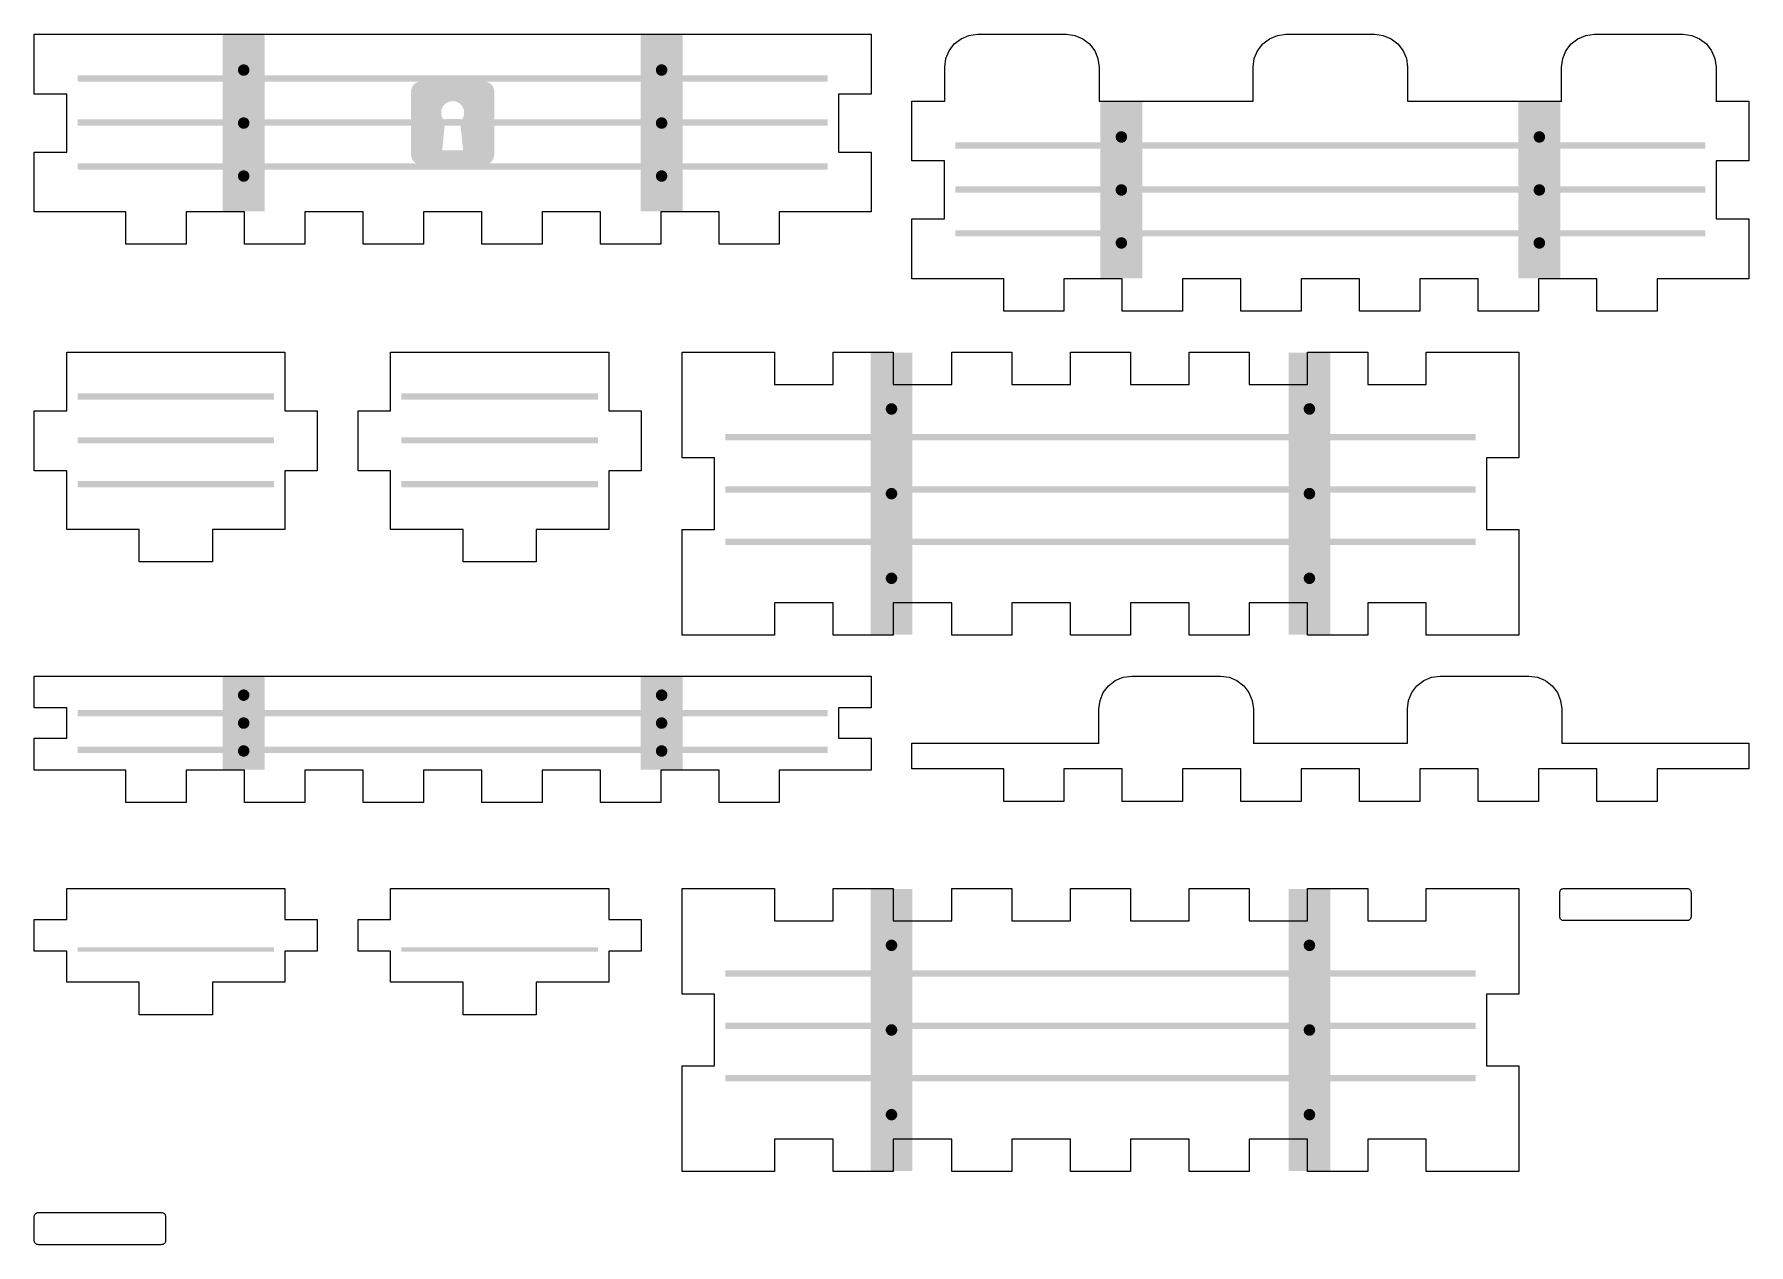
# Model space of a CAD drawing. Header units: millimetres. Extents: x 4 to 168, y 4 to 120.
import ezdxf

# ---------------------------------------------------------------- set-up
doc = ezdxf.new("R2010")
doc.units = ezdxf.units.MM
doc.layers.add('CUT', color=1, linetype='Continuous')
doc.layers.add('RASTER', color=7, linetype='Continuous')

msp = doc.modelspace()

# ---------------------------------------------------------------- hatches: boundary and pattern name
at = {"layer": 'RASTER'}
for points in [[(22, 119.71), (26, 119.71), (26, 102.81), (22, 102.81)], [(62, 119.71), (66, 119.71), (66, 102.81), (62, 102.81)], [(24.55, 116.33), (24.545, 116.258), (24.531, 116.188), (24.508, 116.12), (24.476, 116.055), (24.436, 115.995), (24.389, 115.941), (24.335, 115.894), (24.275, 115.854), (24.21, 115.822), (24.142, 115.799), (24.072, 115.785), (24, 115.78), (23.928, 115.785), (23.858, 115.799), (23.79, 115.822), (23.725, 115.854), (23.665, 115.894), (23.611, 115.941), (23.564, 115.995), (23.524, 116.055), (23.492, 116.12), (23.469, 116.188), (23.455, 116.258), (23.45, 116.33), (23.455, 116.402), (23.469, 116.472), (23.492, 116.54), (23.524, 116.605), (23.564, 116.665), (23.611, 116.719), (23.665, 116.766), (23.725, 116.806), (23.79, 116.838), (23.858, 116.861), (23.928, 116.875), (24, 116.88), (24.072, 116.875), (24.142, 116.861), (24.21, 116.838), (24.275, 116.806), (24.335, 116.766), (24.389, 116.719), (24.436, 116.665), (24.476, 116.605), (24.508, 116.54), (24.531, 116.472), (24.545, 116.402)], [(64.55, 116.33), (64.545, 116.258), (64.531, 116.188), (64.508, 116.12), (64.476, 116.055), (64.436, 115.995), (64.389, 115.941), (64.335, 115.894), (64.275, 115.854), (64.21, 115.822), (64.142, 115.799), (64.072, 115.785), (64, 115.78), (63.928, 115.785), (63.858, 115.799), (63.79, 115.822), (63.725, 115.854), (63.665, 115.894), (63.611, 115.941), (63.564, 115.995), (63.524, 116.055), (63.492, 116.12), (63.469, 116.188), (63.455, 116.258), (63.45, 116.33), (63.455, 116.402), (63.469, 116.472), (63.492, 116.54), (63.524, 116.605), (63.564, 116.665), (63.611, 116.719), (63.665, 116.766), (63.725, 116.806), (63.79, 116.838), (63.858, 116.861), (63.928, 116.875), (64, 116.88), (64.072, 116.875), (64.142, 116.861), (64.21, 116.838), (64.275, 116.806), (64.335, 116.766), (64.389, 116.719), (64.436, 116.665), (64.476, 116.605), (64.508, 116.54), (64.531, 116.472), (64.545, 116.402)], [(8.1, 115.81), (79.9, 115.81), (79.9, 115.21), (8.1, 115.21)], [(106, 113.31), (110, 113.31), (110, 96.41), (106, 96.41)], [(146, 113.31), (150, 113.31), (150, 96.41), (146, 96.41)], [(8.1, 111.61), (79.9, 111.61), (79.9, 111.01), (8.1, 111.01)], [(24.55, 111.26), (24.545, 111.188), (24.531, 111.118), (24.508, 111.05), (24.476, 110.985), (24.436, 110.925), (24.389, 110.871), (24.335, 110.824), (24.275, 110.784), (24.21, 110.752), (24.142, 110.729), (24.072, 110.715), (24, 110.71), (23.928, 110.715), (23.858, 110.729), (23.79, 110.752), (23.725, 110.784), (23.665, 110.824), (23.611, 110.871), (23.564, 110.925), (23.524, 110.985), (23.492, 111.05), (23.469, 111.118), (23.455, 111.188), (23.45, 111.26), (23.455, 111.332), (23.469, 111.402), (23.492, 111.47), (23.524, 111.535), (23.564, 111.595), (23.611, 111.649), (23.665, 111.696), (23.725, 111.736), (23.79, 111.768), (23.858, 111.791), (23.928, 111.805), (24, 111.81), (24.072, 111.805), (24.142, 111.791), (24.21, 111.768), (24.275, 111.736), (24.335, 111.696), (24.389, 111.649), (24.436, 111.595), (24.476, 111.535), (24.508, 111.47), (24.531, 111.402), (24.545, 111.332)], [(64.55, 111.26), (64.545, 111.188), (64.531, 111.118), (64.508, 111.05), (64.476, 110.985), (64.436, 110.925), (64.389, 110.871), (64.335, 110.824), (64.275, 110.784), (64.21, 110.752), (64.142, 110.729), (64.072, 110.715), (64, 110.71), (63.928, 110.715), (63.858, 110.729), (63.79, 110.752), (63.725, 110.784), (63.665, 110.824), (63.611, 110.871), (63.564, 110.925), (63.524, 110.985), (63.492, 111.05), (63.469, 111.118), (63.455, 111.188), (63.45, 111.26), (63.455, 111.332), (63.469, 111.402), (63.492, 111.47), (63.524, 111.535), (63.564, 111.595), (63.611, 111.649), (63.665, 111.696), (63.725, 111.736), (63.79, 111.768), (63.858, 111.791), (63.928, 111.805), (64, 111.81), (64.072, 111.805), (64.142, 111.791), (64.21, 111.768), (64.275, 111.736), (64.335, 111.696), (64.389, 111.649), (64.436, 111.595), (64.476, 111.535), (64.508, 111.47), (64.531, 111.402), (64.545, 111.332)], [(108.55, 109.93), (108.545, 109.858), (108.531, 109.788), (108.508, 109.72), (108.476, 109.655), (108.436, 109.595), (108.389, 109.541), (108.335, 109.494), (108.275, 109.454), (108.21, 109.422), (108.142, 109.399), (108.072, 109.385), (108, 109.38), (107.928, 109.385), (107.858, 109.399), (107.79, 109.422), (107.725, 109.454), (107.665, 109.494), (107.611, 109.541), (107.564, 109.595), (107.524, 109.655), (107.492, 109.72), (107.469, 109.788), (107.455, 109.858), (107.45, 109.93), (107.455, 110.002), (107.469, 110.072), (107.492, 110.14), (107.524, 110.205), (107.564, 110.265), (107.611, 110.319), (107.665, 110.366), (107.725, 110.406), (107.79, 110.438), (107.858, 110.461), (107.928, 110.475), (108, 110.48), (108.072, 110.475), (108.142, 110.461), (108.21, 110.438), (108.275, 110.406), (108.335, 110.366), (108.389, 110.319), (108.436, 110.265), (108.476, 110.205), (108.508, 110.14), (108.531, 110.072), (108.545, 110.002)], [(148.55, 109.93), (148.545, 109.858), (148.531, 109.788), (148.508, 109.72), (148.476, 109.655), (148.436, 109.595), (148.389, 109.541), (148.335, 109.494), (148.275, 109.454), (148.21, 109.422), (148.142, 109.399), (148.072, 109.385), (148, 109.38), (147.928, 109.385), (147.858, 109.399), (147.79, 109.422), (147.725, 109.454), (147.665, 109.494), (147.611, 109.541), (147.564, 109.595), (147.524, 109.655), (147.492, 109.72), (147.469, 109.788), (147.455, 109.858), (147.45, 109.93), (147.455, 110.002), (147.469, 110.072), (147.492, 110.14), (147.524, 110.205), (147.564, 110.265), (147.611, 110.319), (147.665, 110.366), (147.725, 110.406), (147.79, 110.438), (147.858, 110.461), (147.928, 110.475), (148, 110.48), (148.072, 110.475), (148.142, 110.461), (148.21, 110.438), (148.275, 110.406), (148.335, 110.366), (148.389, 110.319), (148.436, 110.265), (148.476, 110.205), (148.508, 110.14), (148.531, 110.072), (148.545, 110.002)], [(92.1, 109.41), (163.9, 109.41), (163.9, 108.81), (92.1, 108.81)], [(8.1, 107.41), (79.9, 107.41), (79.9, 106.81), (8.1, 106.81)], [(24.55, 106.19), (24.545, 106.118), (24.531, 106.048), (24.508, 105.98), (24.476, 105.915), (24.436, 105.855), (24.389, 105.801), (24.335, 105.754), (24.275, 105.714), (24.21, 105.682), (24.142, 105.659), (24.072, 105.645), (24, 105.64), (23.928, 105.645), (23.858, 105.659), (23.79, 105.682), (23.725, 105.714), (23.665, 105.754), (23.611, 105.801), (23.564, 105.855), (23.524, 105.915), (23.492, 105.98), (23.469, 106.048), (23.455, 106.118), (23.45, 106.19), (23.455, 106.262), (23.469, 106.332), (23.492, 106.4), (23.524, 106.465), (23.564, 106.525), (23.611, 106.579), (23.665, 106.626), (23.725, 106.666), (23.79, 106.698), (23.858, 106.721), (23.928, 106.735), (24, 106.74), (24.072, 106.735), (24.142, 106.721), (24.21, 106.698), (24.275, 106.666), (24.335, 106.626), (24.389, 106.579), (24.436, 106.525), (24.476, 106.465), (24.508, 106.4), (24.531, 106.332), (24.545, 106.262)], [(64.55, 106.19), (64.545, 106.118), (64.531, 106.048), (64.508, 105.98), (64.476, 105.915), (64.436, 105.855), (64.389, 105.801), (64.335, 105.754), (64.275, 105.714), (64.21, 105.682), (64.142, 105.659), (64.072, 105.645), (64, 105.64), (63.928, 105.645), (63.858, 105.659), (63.79, 105.682), (63.725, 105.714), (63.665, 105.754), (63.611, 105.801), (63.564, 105.855), (63.524, 105.915), (63.492, 105.98), (63.469, 106.048), (63.455, 106.118), (63.45, 106.19), (63.455, 106.262), (63.469, 106.332), (63.492, 106.4), (63.524, 106.465), (63.564, 106.525), (63.611, 106.579), (63.665, 106.626), (63.725, 106.666), (63.79, 106.698), (63.858, 106.721), (63.928, 106.735), (64, 106.74), (64.072, 106.735), (64.142, 106.721), (64.21, 106.698), (64.275, 106.666), (64.335, 106.626), (64.389, 106.579), (64.436, 106.525), (64.476, 106.465), (64.508, 106.4), (64.531, 106.332), (64.545, 106.262)], [(92.1, 105.21), (163.9, 105.21), (163.9, 104.61), (92.1, 104.61)], [(108.55, 104.86), (108.545, 104.788), (108.531, 104.718), (108.508, 104.65), (108.476, 104.585), (108.436, 104.525), (108.389, 104.471), (108.335, 104.424), (108.275, 104.384), (108.21, 104.352), (108.142, 104.329), (108.072, 104.315), (108, 104.31), (107.928, 104.315), (107.858, 104.329), (107.79, 104.352), (107.725, 104.384), (107.665, 104.424), (107.611, 104.471), (107.564, 104.525), (107.524, 104.585), (107.492, 104.65), (107.469, 104.718), (107.455, 104.788), (107.45, 104.86), (107.455, 104.932), (107.469, 105.002), (107.492, 105.07), (107.524, 105.135), (107.564, 105.195), (107.611, 105.249), (107.665, 105.296), (107.725, 105.336), (107.79, 105.368), (107.858, 105.391), (107.928, 105.405), (108, 105.41), (108.072, 105.405), (108.142, 105.391), (108.21, 105.368), (108.275, 105.336), (108.335, 105.296), (108.389, 105.249), (108.436, 105.195), (108.476, 105.135), (108.508, 105.07), (108.531, 105.002), (108.545, 104.932)], [(148.55, 104.86), (148.545, 104.788), (148.531, 104.718), (148.508, 104.65), (148.476, 104.585), (148.436, 104.525), (148.389, 104.471), (148.335, 104.424), (148.275, 104.384), (148.21, 104.352), (148.142, 104.329), (148.072, 104.315), (148, 104.31), (147.928, 104.315), (147.858, 104.329), (147.79, 104.352), (147.725, 104.384), (147.665, 104.424), (147.611, 104.471), (147.564, 104.525), (147.524, 104.585), (147.492, 104.65), (147.469, 104.718), (147.455, 104.788), (147.45, 104.86), (147.455, 104.932), (147.469, 105.002), (147.492, 105.07), (147.524, 105.135), (147.564, 105.195), (147.611, 105.249), (147.665, 105.296), (147.725, 105.336), (147.79, 105.368), (147.858, 105.391), (147.928, 105.405), (148, 105.41), (148.072, 105.405), (148.142, 105.391), (148.21, 105.368), (148.275, 105.336), (148.335, 105.296), (148.389, 105.249), (148.436, 105.195), (148.476, 105.135), (148.508, 105.07), (148.531, 105.002), (148.545, 104.932)], [(92.1, 101.01), (163.9, 101.01), (163.9, 100.41), (92.1, 100.41)], [(108.55, 99.79), (108.545, 99.718), (108.531, 99.648), (108.508, 99.58), (108.476, 99.515), (108.436, 99.455), (108.389, 99.401), (108.335, 99.354), (108.275, 99.314), (108.21, 99.282), (108.142, 99.259), (108.072, 99.245), (108, 99.24), (107.928, 99.245), (107.858, 99.259), (107.79, 99.282), (107.725, 99.314), (107.665, 99.354), (107.611, 99.401), (107.564, 99.455), (107.524, 99.515), (107.492, 99.58), (107.469, 99.648), (107.455, 99.718), (107.45, 99.79), (107.455, 99.862), (107.469, 99.932), (107.492, 100), (107.524, 100.065), (107.564, 100.125), (107.611, 100.179), (107.665, 100.226), (107.725, 100.266), (107.79, 100.298), (107.858, 100.321), (107.928, 100.335), (108, 100.34), (108.072, 100.335), (108.142, 100.321), (108.21, 100.298), (108.275, 100.266), (108.335, 100.226), (108.389, 100.179), (108.436, 100.125), (108.476, 100.065), (108.508, 100), (108.531, 99.932), (108.545, 99.862)], [(148.55, 99.79), (148.545, 99.718), (148.531, 99.648), (148.508, 99.58), (148.476, 99.515), (148.436, 99.455), (148.389, 99.401), (148.335, 99.354), (148.275, 99.314), (148.21, 99.282), (148.142, 99.259), (148.072, 99.245), (148, 99.24), (147.928, 99.245), (147.858, 99.259), (147.79, 99.282), (147.725, 99.314), (147.665, 99.354), (147.611, 99.401), (147.564, 99.455), (147.524, 99.515), (147.492, 99.58), (147.469, 99.648), (147.455, 99.718), (147.45, 99.79), (147.455, 99.862), (147.469, 99.932), (147.492, 100), (147.524, 100.065), (147.564, 100.125), (147.611, 100.179), (147.665, 100.226), (147.725, 100.266), (147.79, 100.298), (147.858, 100.321), (147.928, 100.335), (148, 100.34), (148.072, 100.335), (148.142, 100.321), (148.21, 100.298), (148.275, 100.266), (148.335, 100.226), (148.389, 100.179), (148.436, 100.125), (148.476, 100.065), (148.508, 100), (148.531, 99.932), (148.545, 99.862)], [(84, 89.31), (88, 89.31), (88, 62.31), (84, 62.31)], [(124, 89.31), (128, 89.31), (128, 62.31), (124, 62.31)], [(8.1, 85.41), (26.9, 85.41), (26.9, 84.81), (8.1, 84.81)], [(39.1, 85.41), (57.9, 85.41), (57.9, 84.81), (39.1, 84.81)], [(86.55, 83.91), (86.545, 83.838), (86.531, 83.768), (86.508, 83.7), (86.476, 83.635), (86.436, 83.575), (86.389, 83.521), (86.335, 83.474), (86.275, 83.434), (86.21, 83.402), (86.142, 83.379), (86.072, 83.365), (86, 83.36), (85.928, 83.365), (85.858, 83.379), (85.79, 83.402), (85.725, 83.434), (85.665, 83.474), (85.611, 83.521), (85.564, 83.575), (85.524, 83.635), (85.492, 83.7), (85.469, 83.768), (85.455, 83.838), (85.45, 83.91), (85.455, 83.982), (85.469, 84.052), (85.492, 84.12), (85.524, 84.185), (85.564, 84.245), (85.611, 84.299), (85.665, 84.346), (85.725, 84.386), (85.79, 84.418), (85.858, 84.441), (85.928, 84.455), (86, 84.46), (86.072, 84.455), (86.142, 84.441), (86.21, 84.418), (86.275, 84.386), (86.335, 84.346), (86.389, 84.299), (86.436, 84.245), (86.476, 84.185), (86.508, 84.12), (86.531, 84.052), (86.545, 83.982)], [(126.55, 83.91), (126.545, 83.838), (126.531, 83.768), (126.508, 83.7), (126.476, 83.635), (126.436, 83.575), (126.389, 83.521), (126.335, 83.474), (126.275, 83.434), (126.21, 83.402), (126.142, 83.379), (126.072, 83.365), (126, 83.36), (125.928, 83.365), (125.858, 83.379), (125.79, 83.402), (125.725, 83.434), (125.665, 83.474), (125.611, 83.521), (125.564, 83.575), (125.524, 83.635), (125.492, 83.7), (125.469, 83.768), (125.455, 83.838), (125.45, 83.91), (125.455, 83.982), (125.469, 84.052), (125.492, 84.12), (125.524, 84.185), (125.564, 84.245), (125.611, 84.299), (125.665, 84.346), (125.725, 84.386), (125.79, 84.418), (125.858, 84.441), (125.928, 84.455), (126, 84.46), (126.072, 84.455), (126.142, 84.441), (126.21, 84.418), (126.275, 84.386), (126.335, 84.346), (126.389, 84.299), (126.436, 84.245), (126.476, 84.185), (126.508, 84.12), (126.531, 84.052), (126.545, 83.982)], [(8.1, 81.21), (26.9, 81.21), (26.9, 80.61), (8.1, 80.61)], [(39.1, 81.21), (57.9, 81.21), (57.9, 80.61), (39.1, 80.61)], [(70.1, 81.51), (141.9, 81.51), (141.9, 80.91), (70.1, 80.91)], [(8.1, 77.01), (26.9, 77.01), (26.9, 76.41), (8.1, 76.41)], [(39.1, 77.01), (57.9, 77.01), (57.9, 76.41), (39.1, 76.41)], [(70.1, 76.51), (141.9, 76.51), (141.9, 75.91), (70.1, 75.91)], [(86.55, 75.81), (86.545, 75.738), (86.531, 75.668), (86.508, 75.6), (86.476, 75.535), (86.436, 75.475), (86.389, 75.421), (86.335, 75.374), (86.275, 75.334), (86.21, 75.302), (86.142, 75.279), (86.072, 75.265), (86, 75.26), (85.928, 75.265), (85.858, 75.279), (85.79, 75.302), (85.725, 75.334), (85.665, 75.374), (85.611, 75.421), (85.564, 75.475), (85.524, 75.535), (85.492, 75.6), (85.469, 75.668), (85.455, 75.738), (85.45, 75.81), (85.455, 75.882), (85.469, 75.952), (85.492, 76.02), (85.524, 76.085), (85.564, 76.145), (85.611, 76.199), (85.665, 76.246), (85.725, 76.286), (85.79, 76.318), (85.858, 76.341), (85.928, 76.355), (86, 76.36), (86.072, 76.355), (86.142, 76.341), (86.21, 76.318), (86.275, 76.286), (86.335, 76.246), (86.389, 76.199), (86.436, 76.145), (86.476, 76.085), (86.508, 76.02), (86.531, 75.952), (86.545, 75.882)], [(126.55, 75.81), (126.545, 75.738), (126.531, 75.668), (126.508, 75.6), (126.476, 75.535), (126.436, 75.475), (126.389, 75.421), (126.335, 75.374), (126.275, 75.334), (126.21, 75.302), (126.142, 75.279), (126.072, 75.265), (126, 75.26), (125.928, 75.265), (125.858, 75.279), (125.79, 75.302), (125.725, 75.334), (125.665, 75.374), (125.611, 75.421), (125.564, 75.475), (125.524, 75.535), (125.492, 75.6), (125.469, 75.668), (125.455, 75.738), (125.45, 75.81), (125.455, 75.882), (125.469, 75.952), (125.492, 76.02), (125.524, 76.085), (125.564, 76.145), (125.611, 76.199), (125.665, 76.246), (125.725, 76.286), (125.79, 76.318), (125.858, 76.341), (125.928, 76.355), (126, 76.36), (126.072, 76.355), (126.142, 76.341), (126.21, 76.318), (126.275, 76.286), (126.335, 76.246), (126.389, 76.199), (126.436, 76.145), (126.476, 76.085), (126.508, 76.02), (126.531, 75.952), (126.545, 75.882)], [(70.1, 71.51), (141.9, 71.51), (141.9, 70.91), (70.1, 70.91)], [(86.55, 67.71), (86.545, 67.638), (86.531, 67.568), (86.508, 67.5), (86.476, 67.435), (86.436, 67.375), (86.389, 67.321), (86.335, 67.274), (86.275, 67.234), (86.21, 67.202), (86.142, 67.179), (86.072, 67.165), (86, 67.16), (85.928, 67.165), (85.858, 67.179), (85.79, 67.202), (85.725, 67.234), (85.665, 67.274), (85.611, 67.321), (85.564, 67.375), (85.524, 67.435), (85.492, 67.5), (85.469, 67.568), (85.455, 67.638), (85.45, 67.71), (85.455, 67.782), (85.469, 67.852), (85.492, 67.92), (85.524, 67.985), (85.564, 68.045), (85.611, 68.099), (85.665, 68.146), (85.725, 68.186), (85.79, 68.218), (85.858, 68.241), (85.928, 68.255), (86, 68.26), (86.072, 68.255), (86.142, 68.241), (86.21, 68.218), (86.275, 68.186), (86.335, 68.146), (86.389, 68.099), (86.436, 68.045), (86.476, 67.985), (86.508, 67.92), (86.531, 67.852), (86.545, 67.782)], [(126.55, 67.71), (126.545, 67.638), (126.531, 67.568), (126.508, 67.5), (126.476, 67.435), (126.436, 67.375), (126.389, 67.321), (126.335, 67.274), (126.275, 67.234), (126.21, 67.202), (126.142, 67.179), (126.072, 67.165), (126, 67.16), (125.928, 67.165), (125.858, 67.179), (125.79, 67.202), (125.725, 67.234), (125.665, 67.274), (125.611, 67.321), (125.564, 67.375), (125.524, 67.435), (125.492, 67.5), (125.469, 67.568), (125.455, 67.638), (125.45, 67.71), (125.455, 67.782), (125.469, 67.852), (125.492, 67.92), (125.524, 67.985), (125.564, 68.045), (125.611, 68.099), (125.665, 68.146), (125.725, 68.186), (125.79, 68.218), (125.858, 68.241), (125.928, 68.255), (126, 68.26), (126.072, 68.255), (126.142, 68.241), (126.21, 68.218), (126.275, 68.186), (126.335, 68.146), (126.389, 68.099), (126.436, 68.045), (126.476, 67.985), (126.508, 67.92), (126.531, 67.852), (126.545, 67.782)], [(22, 58.31), (26, 58.31), (26, 49.41), (22, 49.41)], [(62, 58.31), (66, 58.31), (66, 49.41), (62, 49.41)], [(24.55, 56.53), (24.545, 56.458), (24.531, 56.388), (24.508, 56.32), (24.476, 56.255), (24.436, 56.195), (24.389, 56.141), (24.335, 56.094), (24.275, 56.054), (24.21, 56.022), (24.142, 55.999), (24.072, 55.985), (24, 55.98), (23.928, 55.985), (23.858, 55.999), (23.79, 56.022), (23.725, 56.054), (23.665, 56.094), (23.611, 56.141), (23.564, 56.195), (23.524, 56.255), (23.492, 56.32), (23.469, 56.388), (23.455, 56.458), (23.45, 56.53), (23.455, 56.602), (23.469, 56.672), (23.492, 56.74), (23.524, 56.805), (23.564, 56.865), (23.611, 56.919), (23.665, 56.966), (23.725, 57.006), (23.79, 57.038), (23.858, 57.061), (23.928, 57.075), (24, 57.08), (24.072, 57.075), (24.142, 57.061), (24.21, 57.038), (24.275, 57.006), (24.335, 56.966), (24.389, 56.919), (24.436, 56.865), (24.476, 56.805), (24.508, 56.74), (24.531, 56.672), (24.545, 56.602)], [(64.55, 56.53), (64.545, 56.458), (64.531, 56.388), (64.508, 56.32), (64.476, 56.255), (64.436, 56.195), (64.389, 56.141), (64.335, 56.094), (64.275, 56.054), (64.21, 56.022), (64.142, 55.999), (64.072, 55.985), (64, 55.98), (63.928, 55.985), (63.858, 55.999), (63.79, 56.022), (63.725, 56.054), (63.665, 56.094), (63.611, 56.141), (63.564, 56.195), (63.524, 56.255), (63.492, 56.32), (63.469, 56.388), (63.455, 56.458), (63.45, 56.53), (63.455, 56.602), (63.469, 56.672), (63.492, 56.74), (63.524, 56.805), (63.564, 56.865), (63.611, 56.919), (63.665, 56.966), (63.725, 57.006), (63.79, 57.038), (63.858, 57.061), (63.928, 57.075), (64, 57.08), (64.072, 57.075), (64.142, 57.061), (64.21, 57.038), (64.275, 57.006), (64.335, 56.966), (64.389, 56.919), (64.436, 56.865), (64.476, 56.805), (64.508, 56.74), (64.531, 56.672), (64.545, 56.602)], [(8.1, 55.11), (79.9, 55.11), (79.9, 54.51), (8.1, 54.51)], [(24.55, 53.86), (24.545, 53.788), (24.531, 53.718), (24.508, 53.65), (24.476, 53.585), (24.436, 53.525), (24.389, 53.471), (24.335, 53.424), (24.275, 53.384), (24.21, 53.352), (24.142, 53.329), (24.072, 53.315), (24, 53.31), (23.928, 53.315), (23.858, 53.329), (23.79, 53.352), (23.725, 53.384), (23.665, 53.424), (23.611, 53.471), (23.564, 53.525), (23.524, 53.585), (23.492, 53.65), (23.469, 53.718), (23.455, 53.788), (23.45, 53.86), (23.455, 53.932), (23.469, 54.002), (23.492, 54.07), (23.524, 54.135), (23.564, 54.195), (23.611, 54.249), (23.665, 54.296), (23.725, 54.336), (23.79, 54.368), (23.858, 54.391), (23.928, 54.405), (24, 54.41), (24.072, 54.405), (24.142, 54.391), (24.21, 54.368), (24.275, 54.336), (24.335, 54.296), (24.389, 54.249), (24.436, 54.195), (24.476, 54.135), (24.508, 54.07), (24.531, 54.002), (24.545, 53.932)], [(64.55, 53.86), (64.545, 53.788), (64.531, 53.718), (64.508, 53.65), (64.476, 53.585), (64.436, 53.525), (64.389, 53.471), (64.335, 53.424), (64.275, 53.384), (64.21, 53.352), (64.142, 53.329), (64.072, 53.315), (64, 53.31), (63.928, 53.315), (63.858, 53.329), (63.79, 53.352), (63.725, 53.384), (63.665, 53.424), (63.611, 53.471), (63.564, 53.525), (63.524, 53.585), (63.492, 53.65), (63.469, 53.718), (63.455, 53.788), (63.45, 53.86), (63.455, 53.932), (63.469, 54.002), (63.492, 54.07), (63.524, 54.135), (63.564, 54.195), (63.611, 54.249), (63.665, 54.296), (63.725, 54.336), (63.79, 54.368), (63.858, 54.391), (63.928, 54.405), (64, 54.41), (64.072, 54.405), (64.142, 54.391), (64.21, 54.368), (64.275, 54.336), (64.335, 54.296), (64.389, 54.249), (64.436, 54.195), (64.476, 54.135), (64.508, 54.07), (64.531, 54.002), (64.545, 53.932)], [(8.1, 51.61), (79.9, 51.61), (79.9, 51.01), (8.1, 51.01)], [(24.55, 51.19), (24.545, 51.118), (24.531, 51.048), (24.508, 50.98), (24.476, 50.915), (24.436, 50.855), (24.389, 50.801), (24.335, 50.754), (24.275, 50.714), (24.21, 50.682), (24.142, 50.659), (24.072, 50.645), (24, 50.64), (23.928, 50.645), (23.858, 50.659), (23.79, 50.682), (23.725, 50.714), (23.665, 50.754), (23.611, 50.801), (23.564, 50.855), (23.524, 50.915), (23.492, 50.98), (23.469, 51.048), (23.455, 51.118), (23.45, 51.19), (23.455, 51.262), (23.469, 51.332), (23.492, 51.4), (23.524, 51.465), (23.564, 51.525), (23.611, 51.579), (23.665, 51.626), (23.725, 51.666), (23.79, 51.698), (23.858, 51.721), (23.928, 51.735), (24, 51.74), (24.072, 51.735), (24.142, 51.721), (24.21, 51.698), (24.275, 51.666), (24.335, 51.626), (24.389, 51.579), (24.436, 51.525), (24.476, 51.465), (24.508, 51.4), (24.531, 51.332), (24.545, 51.262)], [(64.55, 51.19), (64.545, 51.118), (64.531, 51.048), (64.508, 50.98), (64.476, 50.915), (64.436, 50.855), (64.389, 50.801), (64.335, 50.754), (64.275, 50.714), (64.21, 50.682), (64.142, 50.659), (64.072, 50.645), (64, 50.64), (63.928, 50.645), (63.858, 50.659), (63.79, 50.682), (63.725, 50.714), (63.665, 50.754), (63.611, 50.801), (63.564, 50.855), (63.524, 50.915), (63.492, 50.98), (63.469, 51.048), (63.455, 51.118), (63.45, 51.19), (63.455, 51.262), (63.469, 51.332), (63.492, 51.4), (63.524, 51.465), (63.564, 51.525), (63.611, 51.579), (63.665, 51.626), (63.725, 51.666), (63.79, 51.698), (63.858, 51.721), (63.928, 51.735), (64, 51.74), (64.072, 51.735), (64.142, 51.721), (64.21, 51.698), (64.275, 51.666), (64.335, 51.626), (64.389, 51.579), (64.436, 51.525), (64.476, 51.465), (64.508, 51.4), (64.531, 51.332), (64.545, 51.262)], [(84, 38), (88, 38), (88, 11), (84, 11)], [(124, 38), (128, 38), (128, 11), (124, 11)], [(86.55, 32.6), (86.545, 32.528), (86.531, 32.458), (86.508, 32.39), (86.476, 32.325), (86.436, 32.265), (86.389, 32.211), (86.335, 32.164), (86.275, 32.124), (86.21, 32.092), (86.142, 32.069), (86.072, 32.055), (86, 32.05), (85.928, 32.055), (85.858, 32.069), (85.79, 32.092), (85.725, 32.124), (85.665, 32.164), (85.611, 32.211), (85.564, 32.265), (85.524, 32.325), (85.492, 32.39), (85.469, 32.458), (85.455, 32.528), (85.45, 32.6), (85.455, 32.672), (85.469, 32.742), (85.492, 32.81), (85.524, 32.875), (85.564, 32.935), (85.611, 32.989), (85.665, 33.036), (85.725, 33.076), (85.79, 33.108), (85.858, 33.131), (85.928, 33.145), (86, 33.15), (86.072, 33.145), (86.142, 33.131), (86.21, 33.108), (86.275, 33.076), (86.335, 33.036), (86.389, 32.989), (86.436, 32.935), (86.476, 32.875), (86.508, 32.81), (86.531, 32.742), (86.545, 32.672)], [(126.55, 32.6), (126.545, 32.528), (126.531, 32.458), (126.508, 32.39), (126.476, 32.325), (126.436, 32.265), (126.389, 32.211), (126.335, 32.164), (126.275, 32.124), (126.21, 32.092), (126.142, 32.069), (126.072, 32.055), (126, 32.05), (125.928, 32.055), (125.858, 32.069), (125.79, 32.092), (125.725, 32.124), (125.665, 32.164), (125.611, 32.211), (125.564, 32.265), (125.524, 32.325), (125.492, 32.39), (125.469, 32.458), (125.455, 32.528), (125.45, 32.6), (125.455, 32.672), (125.469, 32.742), (125.492, 32.81), (125.524, 32.875), (125.564, 32.935), (125.611, 32.989), (125.665, 33.036), (125.725, 33.076), (125.79, 33.108), (125.858, 33.131), (125.928, 33.145), (126, 33.15), (126.072, 33.145), (126.142, 33.131), (126.21, 33.108), (126.275, 33.076), (126.335, 33.036), (126.389, 32.989), (126.436, 32.935), (126.476, 32.875), (126.508, 32.81), (126.531, 32.742), (126.545, 32.672)], [(8.1, 32.4), (26.9, 32.4), (26.9, 32), (8.1, 32)], [(39.1, 32.4), (57.9, 32.4), (57.9, 32), (39.1, 32)], [(70.1, 30.2), (141.9, 30.2), (141.9, 29.6), (70.1, 29.6)], [(70.1, 25.2), (141.9, 25.2), (141.9, 24.6), (70.1, 24.6)], [(86.55, 24.5), (86.545, 24.428), (86.531, 24.358), (86.508, 24.29), (86.476, 24.225), (86.436, 24.165), (86.389, 24.111), (86.335, 24.064), (86.275, 24.024), (86.21, 23.992), (86.142, 23.969), (86.072, 23.955), (86, 23.95), (85.928, 23.955), (85.858, 23.969), (85.79, 23.992), (85.725, 24.024), (85.665, 24.064), (85.611, 24.111), (85.564, 24.165), (85.524, 24.225), (85.492, 24.29), (85.469, 24.358), (85.455, 24.428), (85.45, 24.5), (85.455, 24.572), (85.469, 24.642), (85.492, 24.71), (85.524, 24.775), (85.564, 24.835), (85.611, 24.889), (85.665, 24.936), (85.725, 24.976), (85.79, 25.008), (85.858, 25.031), (85.928, 25.045), (86, 25.05), (86.072, 25.045), (86.142, 25.031), (86.21, 25.008), (86.275, 24.976), (86.335, 24.936), (86.389, 24.889), (86.436, 24.835), (86.476, 24.775), (86.508, 24.71), (86.531, 24.642), (86.545, 24.572)], [(126.55, 24.5), (126.545, 24.428), (126.531, 24.358), (126.508, 24.29), (126.476, 24.225), (126.436, 24.165), (126.389, 24.111), (126.335, 24.064), (126.275, 24.024), (126.21, 23.992), (126.142, 23.969), (126.072, 23.955), (126, 23.95), (125.928, 23.955), (125.858, 23.969), (125.79, 23.992), (125.725, 24.024), (125.665, 24.064), (125.611, 24.111), (125.564, 24.165), (125.524, 24.225), (125.492, 24.29), (125.469, 24.358), (125.455, 24.428), (125.45, 24.5), (125.455, 24.572), (125.469, 24.642), (125.492, 24.71), (125.524, 24.775), (125.564, 24.835), (125.611, 24.889), (125.665, 24.936), (125.725, 24.976), (125.79, 25.008), (125.858, 25.031), (125.928, 25.045), (126, 25.05), (126.072, 25.045), (126.142, 25.031), (126.21, 25.008), (126.275, 24.976), (126.335, 24.936), (126.389, 24.889), (126.436, 24.835), (126.476, 24.775), (126.508, 24.71), (126.531, 24.642), (126.545, 24.572)], [(70.1, 20.2), (141.9, 20.2), (141.9, 19.6), (70.1, 19.6)], [(86.55, 16.4), (86.545, 16.328), (86.531, 16.258), (86.508, 16.19), (86.476, 16.125), (86.436, 16.065), (86.389, 16.011), (86.335, 15.964), (86.275, 15.924), (86.21, 15.892), (86.142, 15.869), (86.072, 15.855), (86, 15.85), (85.928, 15.855), (85.858, 15.869), (85.79, 15.892), (85.725, 15.924), (85.665, 15.964), (85.611, 16.011), (85.564, 16.065), (85.524, 16.125), (85.492, 16.19), (85.469, 16.258), (85.455, 16.328), (85.45, 16.4), (85.455, 16.472), (85.469, 16.542), (85.492, 16.61), (85.524, 16.675), (85.564, 16.735), (85.611, 16.789), (85.665, 16.836), (85.725, 16.876), (85.79, 16.908), (85.858, 16.931), (85.928, 16.945), (86, 16.95), (86.072, 16.945), (86.142, 16.931), (86.21, 16.908), (86.275, 16.876), (86.335, 16.836), (86.389, 16.789), (86.436, 16.735), (86.476, 16.675), (86.508, 16.61), (86.531, 16.542), (86.545, 16.472)], [(126.55, 16.4), (126.545, 16.328), (126.531, 16.258), (126.508, 16.19), (126.476, 16.125), (126.436, 16.065), (126.389, 16.011), (126.335, 15.964), (126.275, 15.924), (126.21, 15.892), (126.142, 15.869), (126.072, 15.855), (126, 15.85), (125.928, 15.855), (125.858, 15.869), (125.79, 15.892), (125.725, 15.924), (125.665, 15.964), (125.611, 16.011), (125.564, 16.065), (125.524, 16.125), (125.492, 16.19), (125.469, 16.258), (125.455, 16.328), (125.45, 16.4), (125.455, 16.472), (125.469, 16.542), (125.492, 16.61), (125.524, 16.675), (125.564, 16.735), (125.611, 16.789), (125.665, 16.836), (125.725, 16.876), (125.79, 16.908), (125.858, 16.931), (125.928, 16.945), (126, 16.95), (126.072, 16.945), (126.142, 16.931), (126.21, 16.908), (126.275, 16.876), (126.335, 16.836), (126.389, 16.789), (126.436, 16.735), (126.476, 16.675), (126.508, 16.61), (126.531, 16.542), (126.545, 16.472)]]:
    msp.add_hatch(color=7, dxfattribs=at).paths.add_polyline_path(points)
h = msp.add_hatch(color=7, dxfattribs=at)
h.paths.add_polyline_path([(40, 114.06), (40.019, 114.341), (40.075, 114.585), (40.169, 114.791), (40.3, 114.96), (40.469, 115.091), (40.675, 115.185), (40.919, 115.241), (41.2, 115.26), (46.8, 115.26), (47.081, 115.241), (47.325, 115.185), (47.531, 115.091), (47.7, 114.96), (47.831, 114.791), (47.925, 114.585), (47.981, 114.341), (48, 114.06), (48, 108.46), (47.981, 108.179), (47.925, 107.935), (47.831, 107.729), (47.7, 107.56), (47.531, 107.429), (47.325, 107.335), (47.081, 107.279), (46.8, 107.26), (41.2, 107.26), (40.919, 107.279), (40.675, 107.335), (40.469, 107.429), (40.3, 107.56), (40.169, 107.729), (40.075, 107.935), (40.019, 108.179), (40, 108.46)])
h.paths.add_polyline_path([(45.1, 112.26), (45.091, 112.116), (45.063, 111.975), (45.016, 111.839), (44.953, 111.71), (44.873, 111.59), (44.778, 111.482), (44.67, 111.387), (44.55, 111.307), (44.421, 111.244), (44.285, 111.197), (44.144, 111.169), (44, 111.16), (43.856, 111.169), (43.715, 111.197), (43.579, 111.244), (43.45, 111.307), (43.33, 111.387), (43.222, 111.482), (43.127, 111.59), (43.047, 111.71), (42.984, 111.839), (42.937, 111.975), (42.909, 112.116), (42.9, 112.26), (42.909, 112.404), (42.937, 112.545), (42.984, 112.681), (43.047, 112.81), (43.127, 112.93), (43.222, 113.038), (43.33, 113.133), (43.45, 113.213), (43.579, 113.276), (43.715, 113.323), (43.856, 113.351), (44, 113.36), (44.144, 113.351), (44.285, 113.323), (44.421, 113.276), (44.55, 113.213), (44.67, 113.133), (44.778, 113.038), (44.873, 112.93), (44.953, 112.81), (45.016, 112.681), (45.063, 112.545), (45.091, 112.404)])
h.paths.add_polyline_path([(43.3, 111.66), (43, 108.66), (45, 108.66), (44.7, 111.66), (43.3, 111.66)])

# ---------------------------------------------------------------- linework, layer by layer
at = {"layer": 'CUT'}
for points in [[(7.1, 119.75), (80.9, 119.75), (84.04, 119.75), (84.04, 114.037), (80.94, 114.037), (80.94, 108.483), (84.04, 108.483), (84.04, 102.77), (80.9, 102.77), (75.263, 102.77), (75.263, 99.67), (69.506, 99.67), (69.506, 102.77), (63.909, 102.77), (63.909, 99.67), (58.152, 99.67), (58.152, 102.77), (52.555, 102.77), (52.555, 99.67), (46.798, 99.67), (46.798, 102.77), (41.202, 102.77), (41.202, 99.67), (35.445, 99.67), (35.445, 102.77), (29.848, 102.77), (29.848, 99.67), (24.091, 99.67), (24.091, 102.77), (18.494, 102.77), (18.494, 99.67), (12.737, 99.67), (12.737, 102.77), (7.1, 102.77), (3.96, 102.77), (3.96, 108.483), (7.06, 108.483), (7.06, 114.037), (3.96, 114.037), (3.96, 119.75)], [(91.1, 113.35), (91.09, 113.35), (91.09, 116.613), (91.197, 117.423), (91.51, 118.18), (92.009, 118.831), (92.66, 119.33), (93.417, 119.643), (94.227, 119.75), (102.733, 119.75), (103.543, 119.643), (104.3, 119.33), (104.951, 118.831), (105.45, 118.18), (105.763, 117.423), (105.87, 116.613), (105.87, 113.35), (105.86, 113.35), (120.62, 113.35), (120.61, 113.35), (120.61, 116.613), (120.717, 117.423), (121.03, 118.18), (121.529, 118.831), (122.18, 119.33), (122.937, 119.643), (123.747, 119.75), (132.253, 119.75), (133.063, 119.643), (133.82, 119.33), (134.471, 118.831), (134.97, 118.18), (135.283, 117.423), (135.39, 116.613), (135.39, 113.35), (135.38, 113.35), (150.14, 113.35), (150.13, 113.35), (150.13, 116.613), (150.237, 117.423), (150.55, 118.18), (151.049, 118.831), (151.7, 119.33), (152.457, 119.643), (153.267, 119.75), (161.773, 119.75), (162.583, 119.643), (163.34, 119.33), (163.991, 118.831), (164.49, 118.18), (164.803, 117.423), (164.91, 116.613), (164.91, 113.35), (164.9, 113.35), (168.04, 113.35), (168.04, 107.637), (164.94, 107.637), (164.94, 102.083), (168.04, 102.083), (168.04, 96.37), (164.9, 96.37), (159.263, 96.37), (159.263, 93.27), (153.506, 93.27), (153.506, 96.37), (147.909, 96.37), (147.909, 93.27), (142.152, 93.27), (142.152, 96.37), (136.555, 96.37), (136.555, 93.27), (130.798, 93.27), (130.798, 96.37), (125.202, 96.37), (125.202, 93.27), (119.445, 93.27), (119.445, 96.37), (113.848, 96.37), (113.848, 93.27), (108.091, 93.27), (108.091, 96.37), (102.494, 96.37), (102.494, 93.27), (96.737, 93.27), (96.737, 96.37), (91.1, 96.37), (87.96, 96.37), (87.96, 102.083), (91.06, 102.083), (91.06, 107.637), (87.96, 107.637), (87.96, 113.35)], [(7.06, 89.35), (27.94, 89.35), (27.94, 83.717), (31.04, 83.717), (31.04, 78.003), (27.94, 78.003), (27.94, 72.37), (21.007, 72.37), (21.007, 69.27), (13.993, 69.27), (13.993, 72.37), (7.06, 72.37), (7.06, 78.003), (3.96, 78.003), (3.96, 83.717), (7.06, 83.717)], [(38.06, 89.35), (58.94, 89.35), (58.94, 83.717), (62.04, 83.717), (62.04, 78.003), (58.94, 78.003), (58.94, 72.37), (52.007, 72.37), (52.007, 69.27), (44.993, 69.27), (44.993, 72.37), (38.06, 72.37), (38.06, 78.003), (34.96, 78.003), (34.96, 83.717), (38.06, 83.717)], [(65.96, 89.35), (69.1, 89.35), (74.817, 89.35), (74.817, 86.25), (80.414, 86.25), (80.414, 89.35), (86.171, 89.35), (86.171, 86.25), (91.768, 86.25), (91.768, 89.35), (97.525, 89.35), (97.525, 86.25), (103.122, 86.25), (103.122, 89.35), (108.878, 89.35), (108.878, 86.25), (114.475, 86.25), (114.475, 89.35), (120.232, 89.35), (120.232, 86.25), (125.829, 86.25), (125.829, 89.35), (131.586, 89.35), (131.586, 86.25), (137.183, 86.25), (137.183, 89.35), (142.9, 89.35), (146.04, 89.35), (146.04, 86.21), (146.04, 79.237), (142.94, 79.237), (142.94, 72.383), (146.04, 72.383), (146.04, 65.41), (146.04, 62.27), (142.9, 62.27), (137.183, 62.27), (137.183, 65.37), (131.586, 65.37), (131.586, 62.27), (125.829, 62.27), (125.829, 65.37), (120.232, 65.37), (120.232, 62.27), (114.475, 62.27), (114.475, 65.37), (108.878, 65.37), (108.878, 62.27), (103.122, 62.27), (103.122, 65.37), (97.525, 65.37), (97.525, 62.27), (91.768, 62.27), (91.768, 65.37), (86.171, 65.37), (86.171, 62.27), (80.414, 62.27), (80.414, 65.37), (74.817, 65.37), (74.817, 62.27), (69.1, 62.27), (65.96, 62.27), (65.96, 65.41), (65.96, 72.383), (69.06, 72.383), (69.06, 79.237), (65.96, 79.237), (65.96, 86.21)], [(7.1, 58.35), (80.9, 58.35), (84.04, 58.35), (84.04, 55.303), (80.94, 55.303), (80.94, 52.417), (84.04, 52.417), (84.04, 49.37), (80.9, 49.37), (75.263, 49.37), (75.263, 46.27), (69.506, 46.27), (69.506, 49.37), (63.909, 49.37), (63.909, 46.27), (58.152, 46.27), (58.152, 49.37), (52.555, 49.37), (52.555, 46.27), (46.798, 46.27), (46.798, 49.37), (41.202, 49.37), (41.202, 46.27), (35.445, 46.27), (35.445, 49.37), (29.848, 49.37), (29.848, 46.27), (24.091, 46.27), (24.091, 49.37), (18.494, 49.37), (18.494, 46.27), (12.737, 46.27), (12.737, 49.37), (7.1, 49.37), (3.96, 49.37), (3.96, 52.417), (7.06, 52.417), (7.06, 55.303), (3.96, 55.303), (3.96, 58.35)], [(87.96, 51.95), (91.1, 51.95), (105.86, 51.95), (105.85, 51.95), (105.85, 55.213), (105.957, 56.023), (106.27, 56.78), (106.769, 57.431), (107.42, 57.93), (108.177, 58.243), (108.987, 58.35), (117.493, 58.35), (118.303, 58.243), (119.06, 57.93), (119.711, 57.431), (120.21, 56.78), (120.523, 56.023), (120.63, 55.213), (120.63, 51.95), (120.62, 51.95), (135.38, 51.95), (135.37, 51.95), (135.37, 55.213), (135.477, 56.023), (135.79, 56.78), (136.289, 57.431), (136.94, 57.93), (137.697, 58.243), (138.507, 58.35), (147.013, 58.35), (147.823, 58.243), (148.58, 57.93), (149.231, 57.431), (149.73, 56.78), (150.043, 56.023), (150.15, 55.213), (150.15, 51.95), (150.14, 51.95), (164.9, 51.95), (168.04, 51.95), (168.04, 49.47), (164.9, 49.47), (159.263, 49.47), (159.263, 46.37), (153.506, 46.37), (153.506, 49.47), (147.909, 49.47), (147.909, 46.37), (142.152, 46.37), (142.152, 49.47), (136.555, 49.47), (136.555, 46.37), (130.798, 46.37), (130.798, 49.47), (125.202, 49.47), (125.202, 46.37), (119.445, 46.37), (119.445, 49.47), (113.848, 49.47), (113.848, 46.37), (108.091, 46.37), (108.091, 49.47), (102.494, 49.47), (102.494, 46.37), (96.737, 46.37), (96.737, 49.47), (91.1, 49.47), (87.96, 49.47)], [(7.06, 38.04), (27.94, 38.04), (27.94, 35.073), (31.04, 35.073), (31.04, 32.027), (27.94, 32.027), (27.94, 29.06), (21.007, 29.06), (21.007, 25.96), (13.993, 25.96), (13.993, 29.06), (7.06, 29.06), (7.06, 32.027), (3.96, 32.027), (3.96, 35.073), (7.06, 35.073)], [(38.06, 38.04), (58.94, 38.04), (58.94, 35.073), (62.04, 35.073), (62.04, 32.027), (58.94, 32.027), (58.94, 29.06), (52.007, 29.06), (52.007, 25.96), (44.993, 25.96), (44.993, 29.06), (38.06, 29.06), (38.06, 32.027), (34.96, 32.027), (34.96, 35.073), (38.06, 35.073)], [(65.96, 38.04), (69.1, 38.04), (74.817, 38.04), (74.817, 34.94), (80.414, 34.94), (80.414, 38.04), (86.171, 38.04), (86.171, 34.94), (91.768, 34.94), (91.768, 38.04), (97.525, 38.04), (97.525, 34.94), (103.122, 34.94), (103.122, 38.04), (108.878, 38.04), (108.878, 34.94), (114.475, 34.94), (114.475, 38.04), (120.232, 38.04), (120.232, 34.94), (125.829, 34.94), (125.829, 38.04), (131.586, 38.04), (131.586, 34.94), (137.183, 34.94), (137.183, 38.04), (142.9, 38.04), (146.04, 38.04), (146.04, 34.9), (146.04, 27.927), (142.94, 27.927), (142.94, 21.073), (146.04, 21.073), (146.04, 14.1), (146.04, 10.96), (142.9, 10.96), (137.183, 10.96), (137.183, 14.06), (131.586, 14.06), (131.586, 10.96), (125.829, 10.96), (125.829, 14.06), (120.232, 14.06), (120.232, 10.96), (114.475, 10.96), (114.475, 14.06), (108.878, 14.06), (108.878, 10.96), (103.122, 10.96), (103.122, 14.06), (97.525, 14.06), (97.525, 10.96), (91.768, 10.96), (91.768, 14.06), (86.171, 14.06), (86.171, 10.96), (80.414, 10.96), (80.414, 14.06), (74.817, 14.06), (74.817, 10.96), (69.1, 10.96), (65.96, 10.96), (65.96, 14.1), (65.96, 21.073), (69.06, 21.073), (69.06, 27.927), (65.96, 27.927), (65.96, 34.9)], [(149.96, 37.601), (149.963, 37.668), (149.972, 37.73), (149.987, 37.788), (150.009, 37.84), (150.037, 37.887), (150.072, 37.928), (150.113, 37.963), (150.16, 37.991), (150.212, 38.013), (150.27, 38.028), (150.332, 38.037), (150.399, 38.04), (162.081, 38.04), (162.148, 38.037), (162.21, 38.028), (162.268, 38.013), (162.32, 37.991), (162.367, 37.963), (162.408, 37.928), (162.443, 37.887), (162.471, 37.84), (162.493, 37.788), (162.508, 37.73), (162.517, 37.668), (162.52, 37.601), (162.52, 35.399), (162.517, 35.332), (162.508, 35.27), (162.493, 35.212), (162.471, 35.16), (162.443, 35.113), (162.408, 35.072), (162.367, 35.037), (162.32, 35.009), (162.268, 34.987), (162.21, 34.972), (162.148, 34.963), (162.081, 34.96), (150.399, 34.96), (150.332, 34.963), (150.27, 34.972), (150.212, 34.987), (150.16, 35.009), (150.113, 35.037), (150.072, 35.072), (150.037, 35.113), (150.009, 35.16), (149.987, 35.212), (149.972, 35.27), (149.963, 35.332), (149.96, 35.399)], [(3.96, 6.601), (3.963, 6.668), (3.972, 6.73), (3.987, 6.788), (4.009, 6.84), (4.037, 6.887), (4.072, 6.928), (4.113, 6.963), (4.16, 6.991), (4.212, 7.013), (4.27, 7.028), (4.332, 7.037), (4.399, 7.04), (16.081, 7.04), (16.148, 7.037), (16.21, 7.028), (16.268, 7.013), (16.32, 6.991), (16.367, 6.963), (16.408, 6.928), (16.443, 6.887), (16.471, 6.84), (16.493, 6.788), (16.508, 6.73), (16.517, 6.668), (16.52, 6.601), (16.52, 4.399), (16.517, 4.332), (16.508, 4.27), (16.493, 4.212), (16.471, 4.16), (16.443, 4.113), (16.408, 4.072), (16.367, 4.037), (16.32, 4.009), (16.268, 3.987), (16.21, 3.972), (16.148, 3.963), (16.081, 3.96), (4.399, 3.96), (4.332, 3.963), (4.27, 3.972), (4.212, 3.987), (4.16, 4.009), (4.113, 4.037), (4.072, 4.072), (4.037, 4.113), (4.009, 4.16), (3.987, 4.212), (3.972, 4.27), (3.963, 4.332), (3.96, 4.399)]]:
    msp.add_lwpolyline(points, close=True, dxfattribs=at)

doc.saveas('drawing.dxf')
